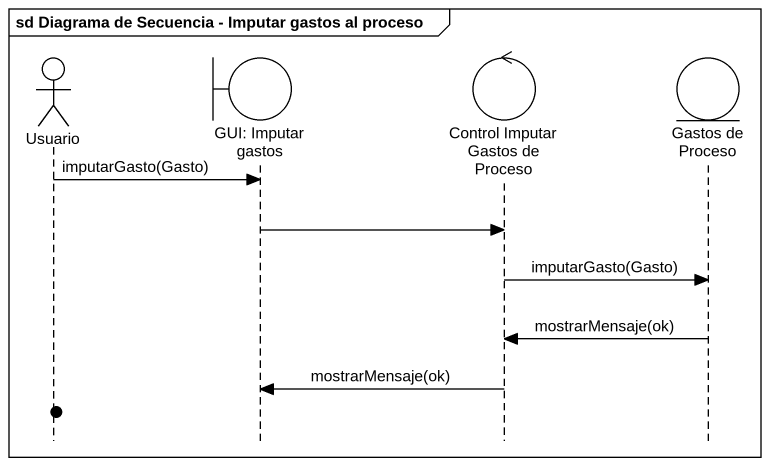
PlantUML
@startuml
mainframe sd Diagrama de Secuencia - Imputar gastos al proceso
hide footbox
actor Usuario
boundary "GUI: Imputar gastos" as GUI_Imputar_gastos
control "Control Imputar Gastos de Proceso" as Control_Imputar_Gastos_de
entity "Gastos de Proceso" as Gastos_de_Proceso

Usuario -> GUI_Imputar_gastos : imputarGasto(Gasto)
GUI_Imputar_gastos -> Control_Imputar_Gastos_de
Control_Imputar_Gastos_de -> Gastos_de_Proceso : imputarGasto(Gasto)
Gastos_de_Proceso -> Control_Imputar_Gastos_de : mostrarMensaje(ok)
Control_Imputar_Gastos_de -> GUI_Imputar_gastos : mostrarMensaje(ok)
@enduml
